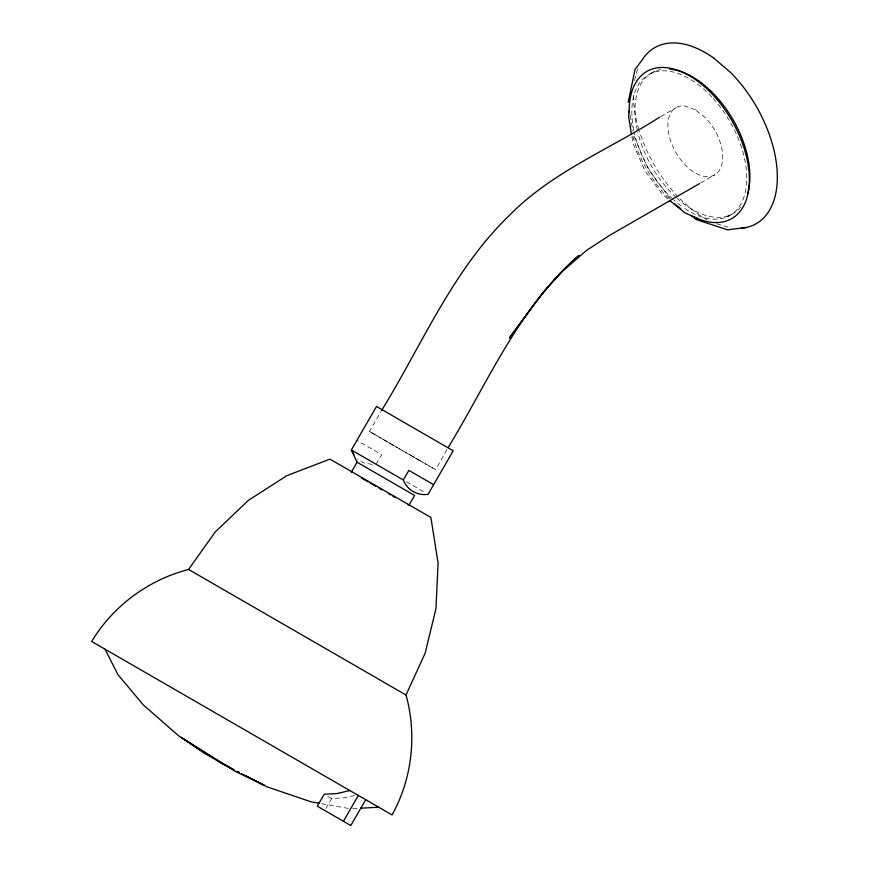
<?xml version="1.0" encoding="UTF-8"?>
<svg xmlns="http://www.w3.org/2000/svg" width="869" height="869" viewBox="0 0 869 869"><rect width="100%" height="100%" fill="white"/><g stroke="black" fill="none" stroke-linecap="round" stroke-linejoin="round"><path stroke-width="0.65" stroke-dasharray="4.34 3.26" d="M446.97 449.642L435.597 469.694L369.379 431.458L380.991 411.548M376.125 464.274L381.665 454.672L356.898 440.377M325.832 808.474L331.578 798.524L344.396 797.796L357.246 794.809M660.679 116.576L675.908 107.691M651.674 73.148L654.802 71.334M726.929 216.892L730.069 215.077M700.686 182.924L714.698 174.865M352.825 808.615L358.006 808.333M372.117 464.394L363.503 462.873L357.67 458.984M321.639 803.716L348.925 808.528M716.686 223.789L730.959 227.928M327.841 796.471L331.578 798.524M375.234 434.75L369.379 431.458L397.155 447.459M383.099 439.377L435.25 469.488M406.464 481.784L425.137 492.571M410.255 455.03L421.878 461.776M667.555 198.762L661.874 193.635L644.852 170.682L633.479 144.46L631.698 135.846M670.173 198.556L648.111 168.803L633.371 134.814M630.275 115.316L632.751 130.915M669 198.588A84.956 49.055 60 0 1 632.838 136.118M740.779 206.996A81.262 46.915 60 0 1 677.233 198.425M676.245 197.524A81.262 46.915 60 0 1 637.868 132.512M637.303 130.068A81.262 46.915 60 0 1 660.733 69.563M713.167 98.447A81.262 46.915 60 0 1 744.592 194.993A81.262 46.915 60 0 1 682.274 206.811M681.122 205.975A81.262 46.915 60 0 1 674.105 200.239M673.106 199.338A81.262 46.915 60 0 1 634.435 133.098M633.87 130.502A81.262 46.915 60 0 1 696.33 83.218M697.481 84.065A81.262 46.915 60 0 1 712.243 97.437M707.17 219.683A101.586 58.951 59.9 0 1 679.895 198.708M678.102 196.872A101.586 58.951 59.9 0 1 639.334 130.937M638.932 129.611A101.586 58.951 59.9 0 1 633.382 94.091M634.707 80.611A101.586 58.647 60 0 1 638.052 68.14M695.33 109.733L684.805 105.964A38.79 22.388 60 0 0 673.54 147.991A38.79 22.388 60 0 0 717.055 173.116A38.79 22.388 60 0 0 705.791 118.075L695.33 109.733"/><path stroke-width="1.3" d="M629.221 110.33L628.656 116.685L631.491 134.565M628.211 102.314L634.989 69.509L641.822 60.439A101.586 58.647 60 0 1 714.09 58.31M406.019 695.004L425.18 653.108L435.945 608.691L438.095 563.047L430.872 517.424L329.927 459.136L286.803 475.691L248.349 500.381L215.262 531.915L188.562 569.456C148.382 579.862 113.111 605.889 91.68 641.485L392.082 814.926C412.188 778.559 417.098 735.011 406.019 695.004L188.562 569.456M448.306 447.285C488.465 381.393 519.39 306.779 579.015 255.421C551.207 278.916 530.807 309.016 509.353 338.019L542.843 292.647L562.167 271.584L586.412 250.489L609.669 235.336L699.523 183.598M351.326 472.193L357.061 462.221L351.348 449.968L376.483 406.475L453.205 450.772L428.102 494.287C417.544 496.036 407.126 489.975 403.325 479.981L351.348 449.968L353.998 454.683M403.325 479.981L408.864 470.379L433.642 484.685M343.418 821.281L358.343 795.439M365.73 799.697L350.804 825.55L317.294 806.204L324.191 794.255L337.009 793.527L349.859 790.54M381.676 410.374C422.551 343.874 452.923 269.531 510.136 214.632C552.467 171.812 609.517 149.272 659.506 117.261M746.297 227.482L727.538 229.807L696.188 219.564L690.985 215.36M360.602 808.203L378.743 807.214M319.042 803.26L311.243 801.891L266.718 786.727L241.767 773.834M697.85 218.619L685.13 212.948L669.619 200.424M234.641 770.097L203.487 752.728L181.165 737.325L235.021 771.227L264.339 785.348L245.33 775.593M231.067 768.305L221.562 763.395L178.786 735.956L143.385 704.976L117.945 674.648L105.019 649.186M361.395 478.004L363.318 479.112M357.061 462.221L414.622 495.46L408.864 505.421L408.072 504.965M370.14 483.055L372.236 484.272M373.29 484.88L375.593 486.205M379.047 488.204L382.002 489.91M388.389 493.603L390.681 494.917M392.745 496.112L394.798 497.296M364.263 479.655L368.032 481.839M714.09 58.364L730.959 72.822A101.575 58.647 60 0 1 777.092 170.324A101.575 58.647 60 0 1 741.42 228.232M629.265 112.807A84.956 49.055 60 0 1 686.543 74.126A84.956 49.055 60 0 1 749.274 175.734A84.956 49.055 60 0 1 693.321 216.555M680.753 208.745A84.956 49.055 60 0 1 674.822 203.987M669.803 69.151A81.262 46.915 60 0 1 730.568 115.599A81.262 46.915 60 0 1 747.568 193.733M239.388 772.541L237.009 771.324L239.388 772.606"/></g></svg>
